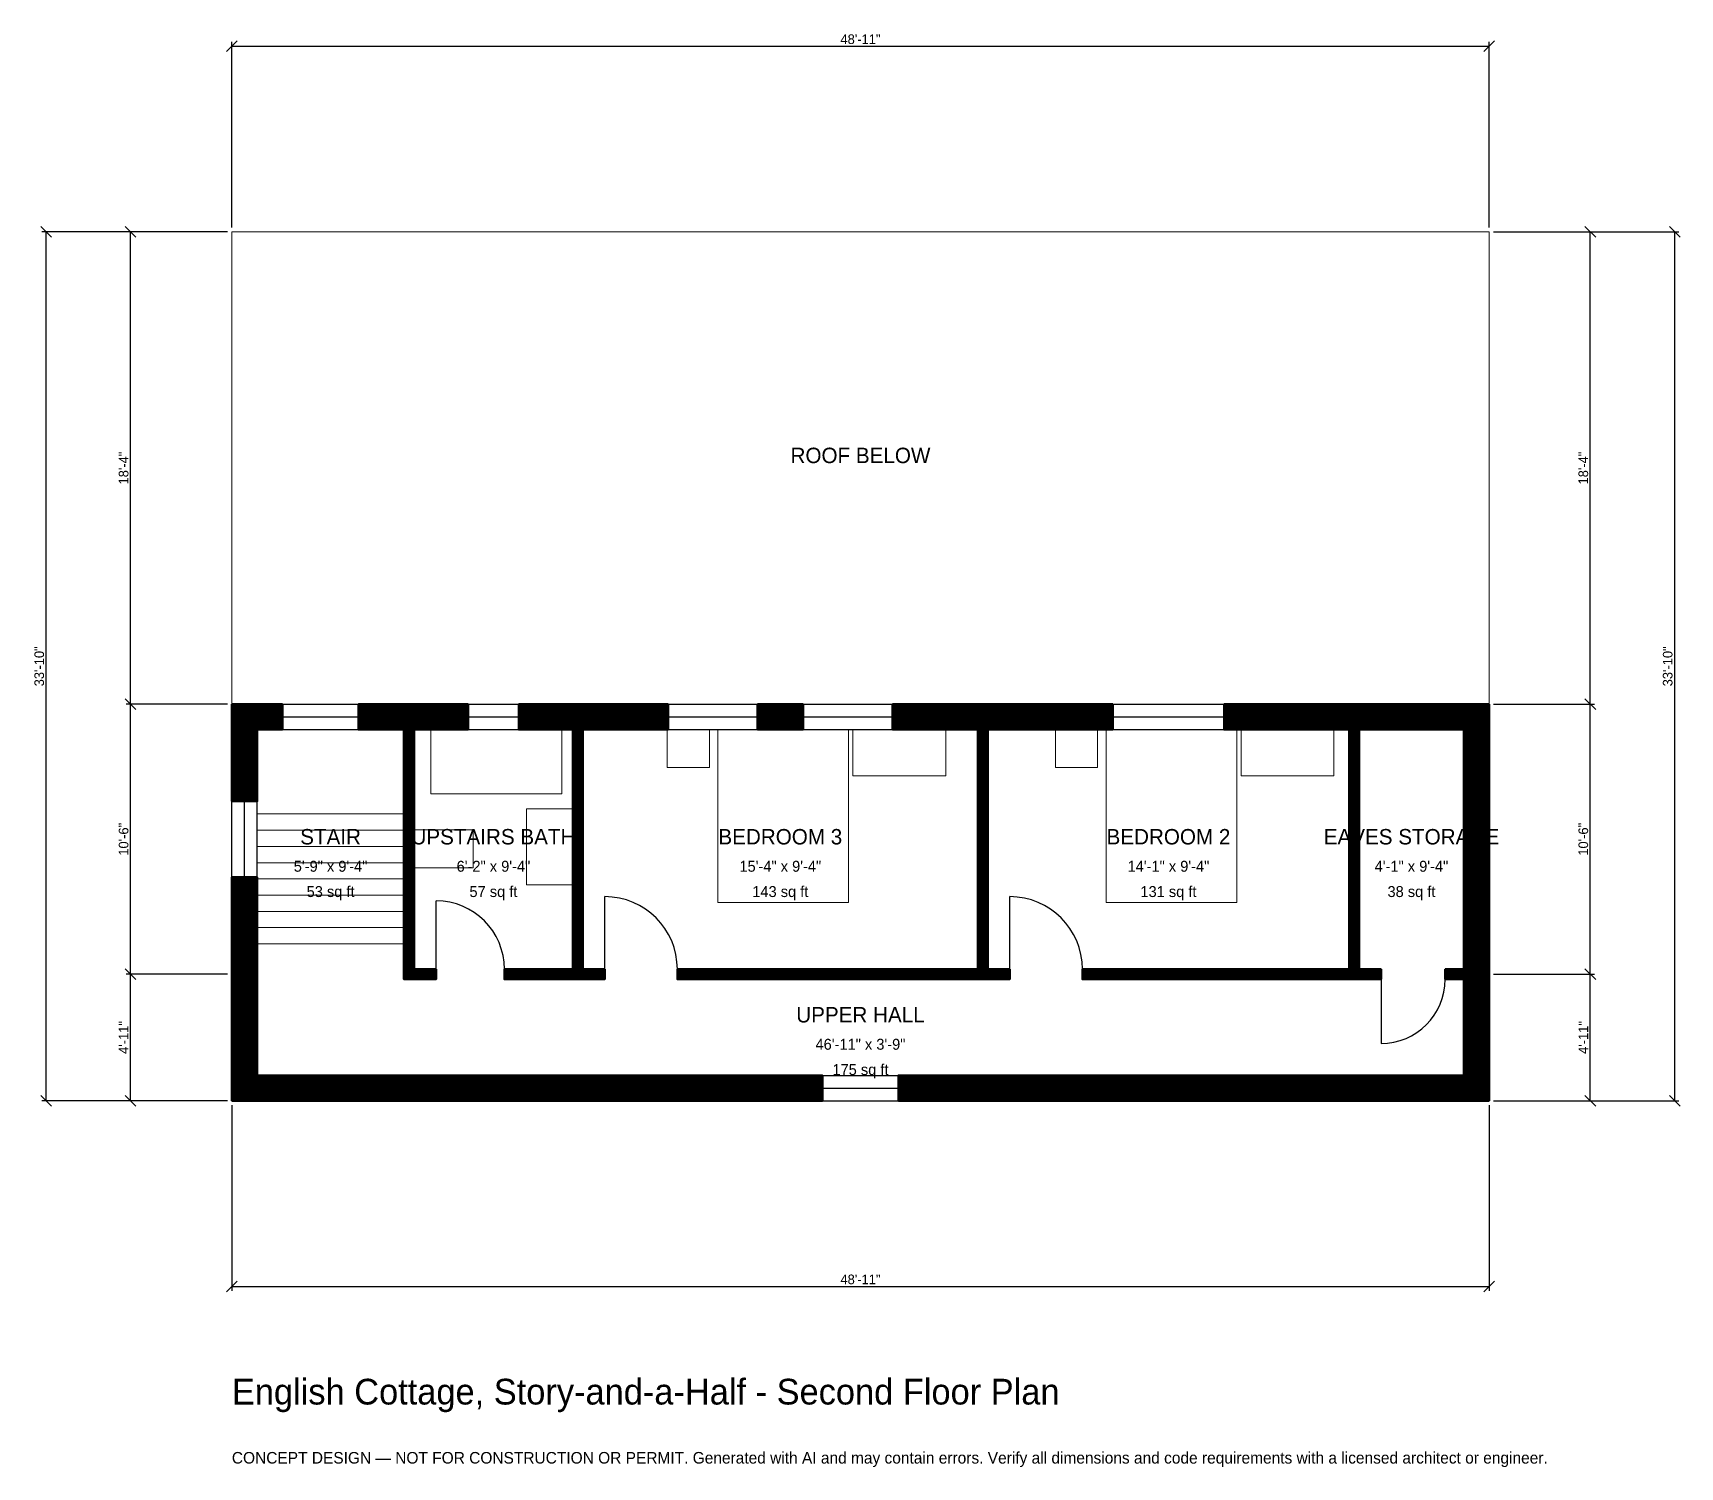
# Model space of a CAD drawing. Header units: inches. Extents: x -93 to 676, y -171 to 498.
import ezdxf
from ezdxf.enums import TextEntityAlignment as Align

# ---------------------------------------------------------------- set-up
doc = ezdxf.new("R2010")
doc.units = ezdxf.units.IN
doc.header["$MEASUREMENT"] = 0
doc.linetypes.add('DASHED', pattern=[0.6, 0.5, -0.1])
for name, color, linetype, lineweight in [('A-ANNO-DIMS', 1, 'Continuous', 13), ('A-ANNO-TEXT', 7, 'Continuous', 18), ('A-AREA-IDEN', 7, 'Continuous', 18), ('A-DOOR', 2, 'Continuous', 25), ('A-FLOR-FIXT', 9, 'Continuous', 13), ('A-FLOR-STRS', 3, 'Continuous', 18), ('A-FURN', 9, 'Continuous', 13), ('A-GLAZ', 4, 'Continuous', 25), ('A-SITE-PAVE', 8, 'Continuous', 13), ('A-WALL', 7, 'Continuous', 50), ('A-WALL-PATT', 8, 'Continuous', 13)]:
    doc.layers.add(name, color=color, linetype=linetype, lineweight=lineweight)
doc.dimstyles.new('PLAN', dxfattribs={"dimtxt": 4.5, "dimasz": 3, "dimexe": 2, "dimexo": 2, "dimgap": 1, "dimtad": 1, "dimdec": 0, "dimlunit": 4, "dimtsz": 2.5, "dimcen": 2.5, "dimclrd": 1, "dimclre": 1, "dimazin": 3, "dimtfac": 1, "dimtmove": 0, "dimatfit": 3})

msp = doc.modelspace()

# ---------------------------------------------------------------- hatches: boundary and pattern name
at = {"layer": 'A-WALL-PATT'}
h = msp.add_hatch(dxfattribs=at)
h.set_pattern_fill('ANSI31', color=8, scale=0.8)
h.paths.add_polyline_path([(0, 0), (0, 0), (0, 11.811), (0, 11.811), (0, 53.1496), (0, 64.9606), (0, 104.3307), (11.811, 104.3307), (11.811, 64.9606), (11.811, 53.1496), (11.811, 11.811), (275.5906, 11.811), (275.5906, 0), (11.811, 0), (11.811, 0), (0, 0), (0, 0), (0, 0)])
h.paths.add_polyline_path([(0, 173.2283), (0, 173.2283), (0, 185.0394), (0, 185.0394), (0, 185.0394), (11.811, 185.0394), (11.811, 185.0394), (23.622, 185.0394), (23.622, 173.2283), (11.811, 173.2283), (11.811, 139.7638), (0, 139.7638), (0, 173.2283)])
h.paths.add_polyline_path([(76.7717, 185.0394), (80.315, 185.0394), (80.315, 185.0394), (85.0394, 185.0394), (85.0394, 185.0394), (88.5827, 185.0394), (110.2362, 185.0394), (110.2362, 173.2283), (88.5827, 173.2283), (85.0394, 173.2283), (85.0394, 61.4173), (95.2756, 61.4173), (95.2756, 56.6929), (85.0394, 56.6929), (80.315, 56.6929), (80.315, 61.4173), (80.315, 173.2283), (76.7717, 173.2283), (59.0551, 173.2283), (59.0551, 185.0394), (76.7717, 185.0394)])
h.paths.add_polyline_path([(155.5118, 185.0394), (159.0551, 185.0394), (159.0551, 185.0394), (163.7795, 185.0394), (163.7795, 185.0394), (167.3228, 185.0394), (203.5433, 185.0394), (203.5433, 173.2283), (167.3228, 173.2283), (163.7795, 173.2283), (163.7795, 61.4173), (174.0157, 61.4173), (174.0157, 56.6929), (163.7795, 56.6929), (159.0551, 56.6929), (127.1654, 56.6929), (127.1654, 61.4173), (159.0551, 61.4173), (159.0551, 173.2283), (155.5118, 173.2283), (133.8583, 173.2283), (133.8583, 185.0394), (155.5118, 185.0394)])
h.paths.add_polyline_path([(266.5354, 185.0394), (266.5354, 173.2283), (245.2756, 173.2283), (245.2756, 185.0394), (266.5354, 185.0394)])
h.paths.add_polyline_path([(344.4882, 185.0394), (348.0315, 185.0394), (348.0315, 185.0394), (352.7559, 185.0394), (352.7559, 185.0394), (356.2992, 185.0394), (411.0236, 185.0394), (411.0236, 173.2283), (356.2992, 173.2283), (352.7559, 173.2283), (352.7559, 61.4173), (362.9921, 61.4173), (362.9921, 56.6929), (352.7559, 56.6929), (348.0315, 56.6929), (348.0315, 56.6929), (207.874, 56.6929), (207.874, 61.4173), (348.0315, 61.4173), (348.0315, 173.2283), (344.4882, 173.2283), (308.2677, 173.2283), (308.2677, 185.0394), (344.4882, 185.0394)])
h.paths.add_polyline_path([(517.7165, 185.0394), (521.2598, 185.0394), (521.2598, 185.0394), (525.9843, 185.0394), (525.9843, 185.0394), (529.5276, 185.0394), (574.8031, 185.0394), (574.8031, 185.0394), (586.6142, 185.0394), (586.6142, 185.0394), (586.6142, 185.0394), (586.6142, 173.2283), (586.6142, 173.2283), (586.6142, 64.9606), (586.6142, 61.4173), (586.6142, 61.4173), (586.6142, 56.6929), (586.6142, 56.6929), (586.6142, 53.1496), (586.6142, 11.811), (586.6142, 11.811), (586.6142, 0), (586.6142, 0), (586.6142, 0), (586.6142, 0), (574.8031, 0), (574.8031, 0), (311.0236, 0), (311.0236, 11.811), (574.8031, 11.811), (574.8031, 53.1496), (574.8031, 56.6929), (566.1417, 56.6929), (566.1417, 61.4173), (574.8031, 61.4173), (574.8031, 64.9606), (574.8031, 173.2283), (529.5276, 173.2283), (525.9843, 173.2283), (525.9843, 61.4173), (536.2205, 61.4173), (536.2205, 56.6929), (525.9843, 56.6929), (521.2598, 56.6929), (396.8504, 56.6929), (396.8504, 61.4173), (521.2598, 61.4173), (521.2598, 173.2283), (517.7165, 173.2283), (462.9921, 173.2283), (462.9921, 185.0394), (517.7165, 185.0394)])

# ---------------------------------------------------------------- linework, layer by layer
at = {"layer": 'A-DOOR'}
for p, q in [((95.2756, 61.4173), (95.2756, 93.3071)), ((174.0157, 61.4173), (174.0157, 95.2756)), ((362.9921, 61.4173), (362.9921, 95.2756)), ((536.2205, 56.6929), (536.2205, 26.7717))]:
    msp.add_line(p, q, dxfattribs=at)
for centre, radius, start, end in [((95.2756, 61.4173), 31.8898, 0, 90), ((174.0157, 61.4173), 33.8583, 0, 90), ((362.9921, 61.4173), 33.8583, 0, 90), ((536.2205, 56.6929), 29.9213, 270, 360)]:
    msp.add_arc(centre, radius, start, end, dxfattribs=at)
at = {"layer": 'A-FLOR-FIXT'}
for points in [[(92.9134, 143.3071), (153.937, 143.3071), (153.937, 173.2283), (92.9134, 173.2283)], [(137.4016, 100.7874), (159.0551, 100.7874), (159.0551, 136.2205), (137.4016, 136.2205)], [(85.0394, 108.6614), (112.5984, 108.6614), (112.5984, 126.378), (85.0394, 126.378)]]:
    msp.add_lwpolyline(points, close=True, dxfattribs=at)
at = {"layer": 'A-FLOR-STRS'}
for p, q in [((11.811, 133.8583), (80.315, 133.8583)), ((11.811, 126.2795), (80.315, 126.2795)), ((11.811, 118.7008), (80.315, 118.7008)), ((11.811, 111.122), (80.315, 111.122)), ((11.811, 103.5433), (80.315, 103.5433)), ((11.811, 95.9646), (80.315, 95.9646)), ((11.811, 88.3858), (80.315, 88.3858)), ((11.811, 80.8071), (80.315, 80.8071)), ((11.811, 73.2283), (80.315, 73.2283))]:
    msp.add_line(p, q, dxfattribs=at)
at = {"layer": 'A-FURN'}
for points in [[(203.1496, 155.5118), (222.8346, 155.5118), (222.8346, 173.2283), (203.1496, 173.2283)], [(226.7717, 92.5197), (287.7953, 92.5197), (287.7953, 173.2283), (226.7717, 173.2283)], [(289.7638, 151.5748), (333.0709, 151.5748), (333.0709, 173.2283), (289.7638, 173.2283)], [(384.252, 155.5118), (403.937, 155.5118), (403.937, 173.2283), (384.252, 173.2283)], [(407.874, 92.5197), (468.8976, 92.5197), (468.8976, 173.2283), (407.874, 173.2283)], [(470.8661, 151.5748), (514.1732, 151.5748), (514.1732, 173.2283), (470.8661, 173.2283)]]:
    msp.add_lwpolyline(points, close=True, dxfattribs=at)
at = {"layer": 'A-GLAZ'}
for p, q in [((23.622, 185.0394), (59.0551, 185.0394)), ((110.2362, 185.0394), (133.8583, 185.0394)), ((203.5433, 185.0394), (245.2756, 185.0394)), ((266.5354, 185.0394), (308.2677, 185.0394)), ((411.0236, 185.0394), (462.9921, 185.0394)), ((23.622, 179.1339), (59.0551, 179.1339)), ((110.2362, 179.1339), (133.8583, 179.1339)), ((203.5433, 179.1339), (245.2756, 179.1339)), ((266.5354, 179.1339), (308.2677, 179.1339)), ((411.0236, 179.1339), (462.9921, 179.1339)), ((23.622, 173.2283), (59.0551, 173.2283)), ((110.2362, 173.2283), (133.8583, 173.2283)), ((203.5433, 173.2283), (245.2756, 173.2283)), ((266.5354, 173.2283), (308.2677, 173.2283)), ((411.0236, 173.2283), (462.9921, 173.2283)), ((0, 104.3307), (0, 139.7638)), ((5.9055, 104.3307), (5.9055, 139.7638)), ((11.811, 104.3307), (11.811, 139.7638)), ((275.5906, 11.811), (311.0236, 11.811)), ((275.5906, 5.9055), (311.0236, 5.9055)), ((275.5906, 0), (311.0236, 0))]:
    msp.add_line(p, q, dxfattribs=at)
at = {"layer": 'A-SITE-PAVE', "linetype": 'DASHED'}
msp.add_lwpolyline([(0, 185.0394), (586.6142, 185.0394), (586.6142, 405.5118), (0, 405.5118)], close=True, dxfattribs=at)
at = {"layer": 'A-WALL'}
for points in [[(0, 173.2283), (0, 173.2283), (0, 185.0394), (0, 185.0394), (0, 185.0394), (11.811, 185.0394), (11.811, 185.0394), (23.622, 185.0394), (23.622, 173.2283), (11.811, 173.2283), (11.811, 139.7638), (0, 139.7638), (0, 173.2283)], [(76.7717, 185.0394), (80.315, 185.0394), (80.315, 185.0394), (85.0394, 185.0394), (85.0394, 185.0394), (88.5827, 185.0394), (110.2362, 185.0394), (110.2362, 173.2283), (88.5827, 173.2283), (85.0394, 173.2283), (85.0394, 61.4173), (95.2756, 61.4173), (95.2756, 56.6929), (85.0394, 56.6929), (80.315, 56.6929), (80.315, 61.4173), (80.315, 173.2283), (76.7717, 173.2283), (59.0551, 173.2283), (59.0551, 185.0394), (76.7717, 185.0394)], [(155.5118, 185.0394), (159.0551, 185.0394), (159.0551, 185.0394), (163.7795, 185.0394), (163.7795, 185.0394), (167.3228, 185.0394), (203.5433, 185.0394), (203.5433, 173.2283), (167.3228, 173.2283), (163.7795, 173.2283), (163.7795, 61.4173), (174.0157, 61.4173), (174.0157, 56.6929), (163.7795, 56.6929), (159.0551, 56.6929), (127.1654, 56.6929), (127.1654, 61.4173), (159.0551, 61.4173), (159.0551, 173.2283), (155.5118, 173.2283), (133.8583, 173.2283), (133.8583, 185.0394), (155.5118, 185.0394)], [(344.4882, 185.0394), (348.0315, 185.0394), (348.0315, 185.0394), (352.7559, 185.0394), (352.7559, 185.0394), (356.2992, 185.0394), (411.0236, 185.0394), (411.0236, 173.2283), (356.2992, 173.2283), (352.7559, 173.2283), (352.7559, 61.4173), (362.9921, 61.4173), (362.9921, 56.6929), (352.7559, 56.6929), (348.0315, 56.6929), (348.0315, 56.6929), (207.874, 56.6929), (207.874, 61.4173), (348.0315, 61.4173), (348.0315, 173.2283), (344.4882, 173.2283), (308.2677, 173.2283), (308.2677, 185.0394), (344.4882, 185.0394)], [(266.5354, 185.0394), (266.5354, 173.2283), (245.2756, 173.2283), (245.2756, 185.0394), (266.5354, 185.0394)], [(517.7165, 185.0394), (521.2598, 185.0394), (521.2598, 185.0394), (525.9843, 185.0394), (525.9843, 185.0394), (529.5276, 185.0394), (574.8031, 185.0394), (574.8031, 185.0394), (586.6142, 185.0394), (586.6142, 185.0394), (586.6142, 185.0394), (586.6142, 173.2283), (586.6142, 173.2283), (586.6142, 64.9606), (586.6142, 61.4173), (586.6142, 61.4173), (586.6142, 56.6929), (586.6142, 56.6929), (586.6142, 53.1496), (586.6142, 11.811), (586.6142, 11.811), (586.6142, 0), (586.6142, 0), (586.6142, 0), (586.6142, 0), (574.8031, 0), (574.8031, 0), (311.0236, 0), (311.0236, 11.811), (574.8031, 11.811), (574.8031, 53.1496), (574.8031, 56.6929), (566.1417, 56.6929), (566.1417, 61.4173), (574.8031, 61.4173), (574.8031, 64.9606), (574.8031, 173.2283), (529.5276, 173.2283), (525.9843, 173.2283), (525.9843, 61.4173), (536.2205, 61.4173), (536.2205, 56.6929), (525.9843, 56.6929), (521.2598, 56.6929), (396.8504, 56.6929), (396.8504, 61.4173), (521.2598, 61.4173), (521.2598, 173.2283), (517.7165, 173.2283), (462.9921, 173.2283), (462.9921, 185.0394), (517.7165, 185.0394)], [(0, 0), (0, 0), (0, 11.811), (0, 11.811), (0, 53.1496), (0, 64.9606), (0, 104.3307), (11.811, 104.3307), (11.811, 64.9606), (11.811, 53.1496), (11.811, 11.811), (275.5906, 11.811), (275.5906, 0), (11.811, 0), (11.811, 0), (0, 0), (0, 0), (0, 0)]]:
    msp.add_lwpolyline(points, close=True, dxfattribs=at)

# ---------------------------------------------------------------- texts
at = {"layer": 'A-ANNO-TEXT'}
for s, height, p in [('English Cottage, Story-and-a-Half - Second Floor Plan', 12, (0, -141.7323)), ('CONCEPT DESIGN — NOT FOR CONSTRUCTION OR PERMIT. Generated with AI and may contain errors. Verify all dimensions and code requirements with a licensed architect or engineer.', 5.4, (0, -169.2913))]:
    msp.add_text(s, height=height, dxfattribs=at).set_placement(p)
at = {"layer": 'A-AREA-IDEN'}
for s, height, p in [('ROOF BELOW', 7.2, (293.3071, 301.1811)), ('STAIR', 7.2, (46.063, 123.2283)), ('UPSTAIRS BATH', 7.2, (122.0472, 123.2283)), ('BEDROOM 3', 7.2, (255.9055, 123.2283)), ('BEDROOM 2', 7.2, (437.0079, 123.2283)), ('EAVES STORAGE', 7.2, (550.3937, 123.2283)), ('5\'-9" x 9\'-4"', 5.1, (46.063, 109.4488)), ('6\'-2" x 9\'-4"', 5.1, (122.0472, 109.4488)), ('15\'-4" x 9\'-4"', 5.1, (255.9055, 109.4488)), ('14\'-1" x 9\'-4"', 5.1, (437.0079, 109.4488)), ('4\'-1" x 9\'-4"', 5.1, (550.3937, 109.4488)), ('53 sq ft', 5.1, (46.063, 97.6378)), ('57 sq ft', 5.1, (122.0472, 97.6378)), ('143 sq ft', 5.1, (255.9055, 97.6378)), ('131 sq ft', 5.1, (437.0079, 97.6378)), ('38 sq ft', 5.1, (550.3937, 97.6378)), ('UPPER HALL', 7.2, (293.3071, 40.1575)), ('46\'-11" x 3\'-9"', 5.1, (293.3071, 26.378)), ('175 sq ft', 5.1, (293.3071, 14.5669))]:
    msp.add_text(s, height=height, dxfattribs=at).set_placement(p, align=Align.MIDDLE_CENTER)

# ---------------------------------------------------------------- dimensions: what is measured, and where the dimension line sits
at = {"layer": 'A-ANNO-DIMS'}
for base, p1, p2 in [((0, 492.126), (0, 405.5118), (586.6142, 405.5118)), ((0, -86.6142), (0, 0), (586.6142, 0))]:
    msp.add_linear_dim(base=base, p1=p1, p2=p2, text='48\'-11"', dimstyle='PLAN', dxfattribs=at).render()
for base, p1, p2, text in [((-86.6142, 0), (0, 0), (0, 405.5118), '33\'-10"'), ((-47.2441, 185.0394), (0, 185.0394), (0, 405.5118), '18\'-4"'), ((633.8583, 185.0394), (586.6142, 185.0394), (586.6142, 405.5118), '18\'-4"'), ((673.2283, 0), (586.6142, 0), (586.6142, 405.5118), '33\'-10"'), ((-47.2441, 59.0551), (0, 59.0551), (0, 185.0394), '10\'-6"'), ((633.8583, 59.0551), (586.6142, 59.0551), (586.6142, 185.0394), '10\'-6"'), ((-47.2441, 0), (0, 0), (0, 59.0551), '4\'-11"'), ((633.8583, 0), (586.6142, 0), (586.6142, 59.0551), '4\'-11"')]:
    msp.add_linear_dim(base=base, p1=p1, p2=p2, angle=90, text=text, dimstyle='PLAN', dxfattribs=at).render()

doc.saveas('drawing.dxf')
